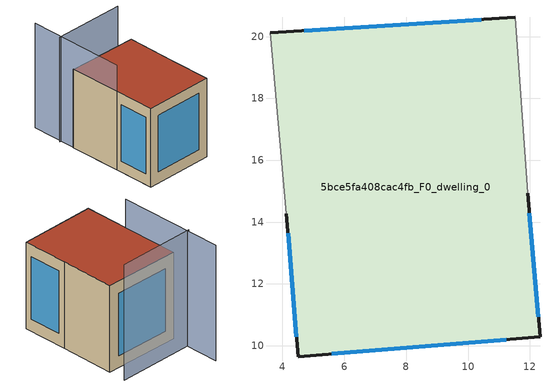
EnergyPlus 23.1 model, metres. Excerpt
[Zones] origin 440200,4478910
5bce5fa408cac4fb_F0_dwelling_0
 floor ground (EU_floor_Construction): 11.53,20.62 11.93,14.93 12.33,10.29 4.51,9.65 4.13,14.27 3.6,20.12 z0
 wall outside (EU_wall_Construction): 11.53,20.62 3.6,20.12 / 4.13,14.27 4.51,9.65 12.33,10.29 11.93,14.93 z0:9
 wall adiabatic (EU_wall_Construction): 11.93,14.93 11.53,20.62 / 3.6,20.12 4.13,14.27 z0:9
 window (EU_Window_Construction): 10.43,20.55 4.7,20.19 / 12.27,10.93 11.99,14.29 / 5.59,9.74 11.24,10.2 / 4.18,13.63 4.45,10.29 z1.25:7.75
 roof outside (EU_roof_Construction): 12.33,10.29 11.93,14.93 11.53,20.62 3.6,20.12 4.13,14.27 4.51,9.65 z9
shading: 11.42,22.44 3.34,21.82 / 3.22,25.32 4.13,14.27 z0:12
[Building]
EU S2 Campaign: North Axis=0; Terrain=City; Solar Distribution=FullExterior
[Site:Location]
Madrid: Latitude=40.5; Longitude=-3.5; Time Zone=1; Elevation=609
[SizingPeriod:WeatherFileDays]
AnnualSizingPeriod: Begin Month=1; Begin Day of Month=1; End Month=12; End Day of Month=31; Day of Week for Start Day=Monday; Use Weather File Daylight Saving Period=No; Use Weather File Rain and Snow Indicators=No
[MATERIAL]
EU_InternalMass_Material: Roughness=MediumRough; Thickness=0.1; Conductivity=1; Density=1800; Specific Heat=900; Thermal Absorptance=0.9; Solar Absorptance=0.7; Visible Absorptance=0.7
[MATERIAL:NOMASS] Roughness=MediumRough; Thermal Absorptance=0.9; Solar Absorptance=0.7; Visible Absorptance=0.7
Name | Thermal Resistance
EU_wall_NoMass | 1.60022
EU_roof_NoMass | 1.57597
EU_floor_NoMass | 0.470652
[WINDOWMATERIAL:SIMPLEGLAZINGSYSTEM]
EU_Window_SimpleGlazing: UFactor=3.28802; Solar Heat Gain Coefficient=0.85; Visible Transmittance=0.85
[CONSTRUCTION]
EU_wall_Construction: EU_wall_NoMass
EU_roof_Construction: EU_roof_NoMass
EU_floor_Construction: EU_floor_NoMass
EU_Window_Construction: EU_Window_SimpleGlazing
EU_InternalMass_Construction: EU_InternalMass_Material
[ZONE]
5bce5fa408cac4fb_F0_dwelling_0: Type=1; Multiplier=1; Ceiling Height=autocalculate; Volume=738.792; Floor Area=autocalculate; Part of Total Floor Area=Yes
[INTERNALMASS]
5bce5fa408cac4fb_F0_dwelling_0_EU_InternalMass: Construction=EU_InternalMass_Construction; Zone or ZoneList=5bce5fa408cac4fb_F0_dwelling_0; Surface Area=82.0881
[OTHEREQUIPMENT]
EU_Step8_InternalGain_5bce5fa408cac4fb_F0_dwelling_0_f000: Fuel Type=Electricity; Zone or ZoneList or Space or SpaceList=5bce5fa408cac4fb_F0_dwelling_0; Schedule=EU_Step8_GainSchedule_5bce5fa408cac4fb_F0_dwelling_0_f000; Design Level Calculation Method=Watts/Area; Power per Zone Floor Area=1; Fraction Latent=0; Fraction Radiant=0; Fraction Lost=0; Carbon Dioxide Generation Rate=0; EndUse Subcategory=EU_Step8_InternalGains
[ZONEVENTILATION:DESIGNFLOWRATE]
EU_ConstantAir_5bce5fa408cac4fb_F0_dwelling_0: Zone or ZoneList or Space or SpaceList=5bce5fa408cac4fb_F0_dwelling_0; Schedule=EU_AlwaysOn; Design Flow Rate Calculation Method=AirChanges/Hour; Air Changes per Hour=0.480704; Ventilation Type=Natural; Fan Pressure Rise=0; Fan Total Efficiency=1; Constant Term Coefficient=1; Temperature Term Coefficient=0; Velocity Term Coefficient=0; Velocity Squared Term Coefficient=0; Minimum Indoor Temperature=-100; Maximum Indoor Temperature=100; Delta Temperature=-100; Minimum Outdoor Temperature=-100; Maximum Outdoor Temperature=100; Maximum Wind Speed=40
[HVACTEMPLATE:THERMOSTAT]
EU_HeatOnly_5bce5fa408cac4fb_F0_dwelling_0: Constant Heating Setpoint=20; Constant Cooling Setpoint=50
[HVACTEMPLATE:ZONE:IDEALLOADSAIRSYSTEM]
5bce5fa408cac4fb_F0_dwelling_0: Template Thermostat=EU_HeatOnly_5bce5fa408cac4fb_F0_dwelling_0; System Availability Schedule=EU_AlwaysOn; Maximum Heating Supply Air Temperature=50; Minimum Cooling Supply Air Temperature=13; Maximum Heating Supply Air Humidity Ratio=0.0156; Minimum Cooling Supply Air Humidity Ratio=0.0077; Heating Limit=NoLimit; Cooling Limit=NoLimit; Heating Availability Schedule=EU_AlwaysOn; Cooling Availability Schedule=EU_CoolingOff; Dehumidification Control Type=ConstantSensibleHeatRatio; Cooling Sensible Heat Ratio=0.7; Dehumidification Setpoint=60; Humidification Control Type=None; Humidification Setpoint=30; Outdoor Air Method=None; Outdoor Air Flow Rate per Person=0.00944; Outdoor Air Flow Rate per Zone Floor Area=0; Outdoor Air Flow Rate per Zone=0; Demand Controlled Ventilation Type=None; Outdoor Air Economizer Type=NoEconomizer; Heat Recovery Type=None; Sensible Heat Recovery Effectiveness=0.7; Latent Heat Recovery Effectiveness=0.65
[SIZING:ZONE]
5bce5fa408cac4fb_F0_dwelling_0: Zone Cooling Design Supply Air Temperature Input Method=SupplyAirTemperature; Zone Cooling Design Supply Air Temperature=13; Zone Heating Design Supply Air Temperature Input Method=SupplyAirTemperature; Zone Heating Design Supply Air Temperature=50; Zone Cooling Design Supply Air Humidity Ratio=0.008; Zone Heating Design Supply Air Humidity Ratio=0.008; Cooling Design Air Flow Method=DesignDay; Cooling Design Air Flow Rate=0; Cooling Minimum Air Flow per Zone Floor Area=0.000762; Cooling Minimum Air Flow=0; Cooling Minimum Air Flow Fraction=0.2; Heating Design Air Flow Method=DesignDay; Heating Design Air Flow Rate=0; Heating Maximum Air Flow per Zone Floor Area=0.002032; Heating Maximum Air Flow=0.141576; Heating Maximum Air Flow Fraction=0.3; Account for Dedicated Outdoor Air System=No; Dedicated Outdoor Air System Control Strategy=NeutralSupplyAir; Dedicated Outdoor Air Low Setpoint Temperature for Design=autosize; Dedicated Outdoor Air High Setpoint Temperature for Design=autosize; Zone Load Sizing Method=Sensible Load Only No Latent Load; Zone Latent Cooling Design Supply Air Humidity Ratio Input Method=HumidityRatioDifference; Zone Cooling Design Supply Air Humidity Ratio Difference=0.005; Zone Latent Heating Design Supply Air Humidity Ratio Input Method=HumidityRatioDifference; Zone Humidification Design Supply Air Humidity Ratio Difference=0.005
[SCHEDULE:CONSTANT]
Name | Hourly Value
EU_AlwaysOn | 1
EU_CoolingOff | 0
[SCHEDULE:FILE]
EU_Step8_GainSchedule_5bce5fa408cac4fb_F0_dwelling_0_f000: File=../../schedules/5bce5fa408cac4fb/5bce5fa408cac4fb_F0_dwelling_0_f000_gain.csv; Column Number=1; Rows to Skip at Top=0; Number of Hours of Data=8760; Column Separator=Comma; Interpolate to Timestep=No; Minutes per Item=60; Adjust Schedule for Daylight Savings=Yes
